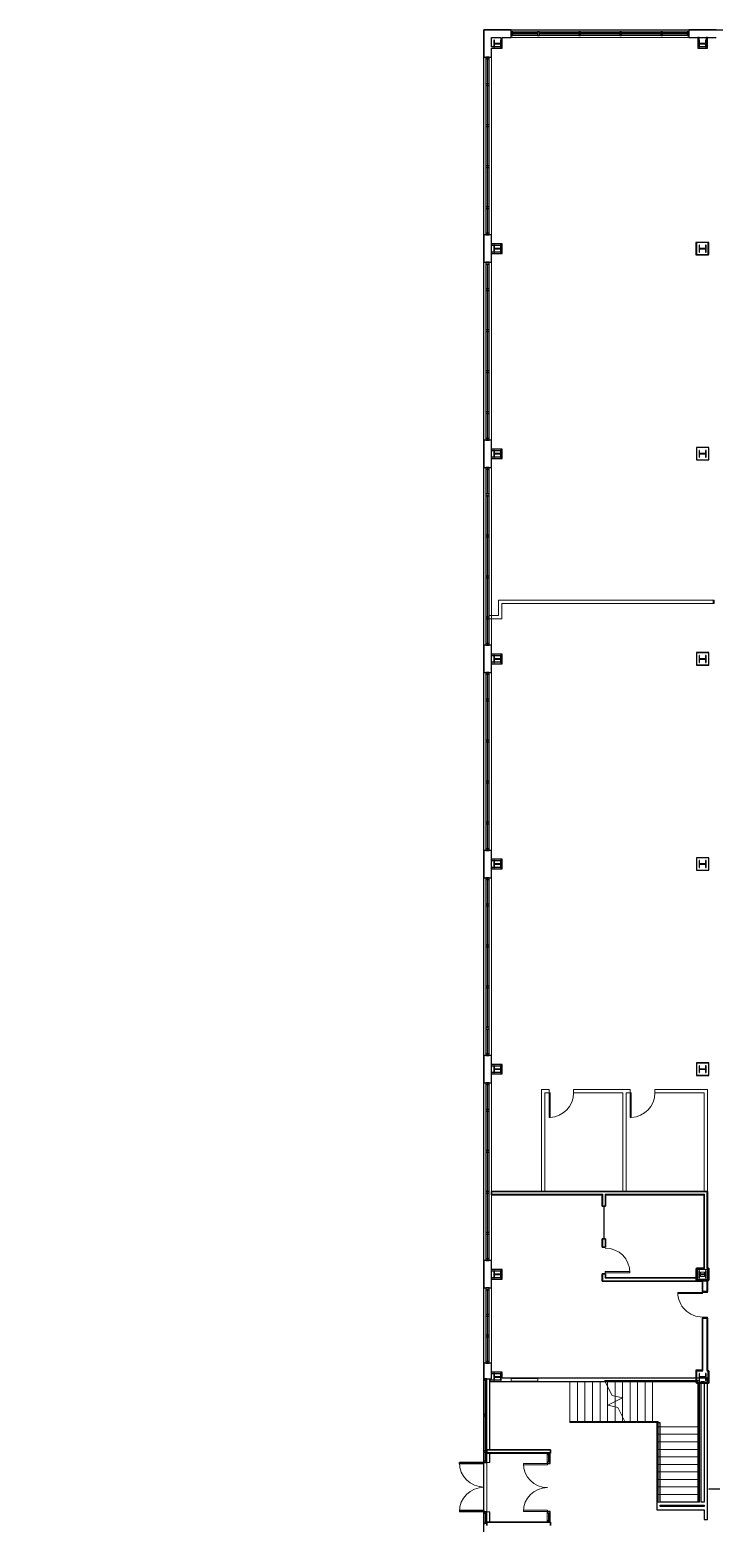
# Model space of a CAD drawing. Header units: millimetres. Extents: x -15988 to 119026, y 0 to 105082.
# Drawn here: x 55424 to 80847, y 49610 to 105082 of the extents above; entities that cross this region are included whole.
import ezdxf

# ---------------------------------------------------------------- set-up
doc = ezdxf.new("R2010")
doc.units = ezdxf.units.MM
doc.header["$LTSCALE"] = 25
doc.header["$MEASUREMENT"] = 0
doc.layers.add('PLANON_CONSTRUCTION', color=8, linetype='CONTINUOUS', lineweight=18)
doc.layers.add('PLANON_FLOOR_POLYLINE', color=5, linetype='CONTINUOUS')

msp = doc.modelspace()

# ---------------------------------------------------------------- hatches: boundary and pattern name
at = {"layer": 'PLANON_CONSTRUCTION', "lineweight": 5}
msp.add_hatch(color=256, dxfattribs=at).paths.add_polyline_path([(80189, 81485), (80646, 81485), (80646, 81491), (80189, 81491)], flags=0)

# ---------------------------------------------------------------- linework, layer by layer
at = {"layer": 'PLANON_CONSTRUCTION', "lineweight": 25}
for p, q in [((72572, 105082), (72290, 105082)), ((72290, 105082), (72290, 104574)), ((72798, 105082), (72572, 105082)), ((73306, 105082), (72798, 105082)), ((73306, 104799), (73306, 105082)), ((73369, 105004), (73306, 105004)), ((73306, 105004), (73306, 104877)), ((73306, 104877), (73369, 104877)), ((73369, 104877), (73369, 105004)), ((74290, 104953), (73369, 104953)), ((73369, 104953), (73369, 104928)), ((73369, 104928), (74290, 104928)), ((74290, 104928), (74290, 104953)), ((75814, 104953), (74353, 104953)), ((74353, 104953), (74353, 104928)), ((74353, 104928), (75814, 104928)), ((75814, 104928), (75814, 104953)), ((77338, 104953), (75877, 104953)), ((75877, 104953), (75877, 104928)), ((75877, 104928), (77338, 104928)), ((77338, 104928), (77338, 104953)), ((78862, 104953), (77401, 104953)), ((77401, 104953), (77401, 104928)), ((77401, 104928), (78862, 104928)), ((78862, 104928), (78862, 104953)), ((79846, 104953), (78925, 104953)), ((78925, 104953), (78925, 104928)), ((78925, 104928), (79846, 104928)), ((79846, 104928), (79846, 104953)), ((80418, 105082), (79910, 105082)), ((79910, 105082), (79910, 104799)), ((80926, 105082), (80418, 105082)), ((72290, 104574), (72290, 104066)), ((72572, 104574), (72572, 104799)), ((72572, 104799), (72798, 104799)), ((72572, 104447), (72572, 104574)), ((72666, 104447), (72572, 104447)), ((72572, 104066), (72572, 104396)), ((72572, 104396), (72975, 104396)), ((72665, 104702), (72665, 104445)), ((72685, 104702), (72665, 104702)), ((72665, 104445), (72685, 104445)), ((72685, 104580), (72685, 104702)), ((72910, 104580), (72685, 104580)), ((72685, 104445), (72685, 104568)), ((72685, 104568), (72910, 104568)), ((72910, 104447), (72685, 104447)), ((72798, 104799), (72924, 104799)), ((72930, 104702), (72910, 104702)), ((72910, 104702), (72910, 104580)), ((72910, 104568), (72910, 104445)), ((72910, 104445), (72930, 104445)), ((72924, 104799), (72924, 104702)), ((72930, 104445), (72930, 104702)), ((72975, 104799), (73306, 104799)), ((72975, 104447), (72975, 104799)), ((72975, 104396), (72975, 104447)), ((79910, 104799), (80418, 104799)), ((80291, 104799), (80240, 104799)), ((80240, 104799), (80240, 104447)), ((80240, 104447), (80240, 104396)), ((80240, 104396), (80595, 104396)), ((80285, 104702), (80285, 104445)), ((80305, 104702), (80285, 104702)), ((80285, 104445), (80305, 104445)), ((80291, 104702), (80291, 104799)), ((80305, 104580), (80305, 104702)), ((80530, 104580), (80305, 104580)), ((80305, 104445), (80305, 104568)), ((80305, 104568), (80530, 104568)), ((80530, 104447), (80305, 104447)), ((80418, 104799), (80926, 104799)), ((80550, 104702), (80530, 104702)), ((80530, 104702), (80530, 104580)), ((80530, 104568), (80530, 104445)), ((80530, 104445), (80550, 104445)), ((80595, 104799), (80545, 104799)), ((80545, 104799), (80545, 104702)), ((80550, 104445), (80550, 104702)), ((80595, 104447), (80595, 104799)), ((80595, 104396), (80595, 104447)), ((72290, 104066), (72572, 104066)), ((72367, 104066), (72367, 104002)), ((72494, 104066), (72367, 104066)), ((72367, 104002), (72494, 104002)), ((72418, 104002), (72418, 103081)), ((72444, 104002), (72418, 104002)), ((72444, 103081), (72444, 104002)), ((72494, 104002), (72494, 104066)), ((72418, 103081), (72444, 103081)), ((72418, 103018), (72418, 101557)), ((72444, 103018), (72418, 103018)), ((72444, 101557), (72444, 103018)), ((72418, 101557), (72444, 101557)), ((72418, 101494), (72418, 100033)), ((72444, 101494), (72418, 101494)), ((72444, 100033), (72444, 101494)), ((72418, 100033), (72444, 100033)), ((72418, 99970), (72418, 98509)), ((72444, 99970), (72418, 99970)), ((72444, 98509), (72444, 99970)), ((72418, 98509), (72444, 98509)), ((72418, 98446), (72418, 97525)), ((72444, 98446), (72418, 98446)), ((72444, 97525), (72444, 98446)), ((72290, 97462), (72290, 96954)), ((72572, 97462), (72290, 97462)), ((72418, 97525), (72444, 97525)), ((72572, 96954), (72572, 97462)), ((72924, 97131), (72572, 97131)), ((72572, 97131), (72572, 97081)), ((72572, 97081), (72666, 97081)), ((72665, 97082), (72665, 96825)), ((72685, 97082), (72665, 97082)), ((72685, 96960), (72685, 97082)), ((72685, 97081), (72910, 97081)), ((72930, 97082), (72910, 97082)), ((72910, 97082), (72910, 96960)), ((72975, 97131), (72924, 97131)), ((72930, 96825), (72930, 97082)), ((72975, 96827), (72975, 97131)), ((80628, 97179), (80171, 97179)), ((80171, 97179), (80171, 96722)), ((80646, 97188), (80189, 97188)), ((80189, 97188), (80189, 96731)), ((80285, 97082), (80285, 96825)), ((80305, 97082), (80285, 97082)), ((80305, 96960), (80305, 97082)), ((80550, 97082), (80530, 97082)), ((80530, 97082), (80530, 96960)), ((80550, 96825), (80550, 97082)), ((80628, 96722), (80628, 97179)), ((80646, 96731), (80646, 97188)), ((72290, 96954), (72290, 96446)), ((72572, 96446), (72572, 96954)), ((72666, 96827), (72572, 96827)), ((72572, 96827), (72572, 96776)), ((72572, 96776), (72975, 96776)), ((72665, 96825), (72685, 96825)), ((72910, 96960), (72685, 96960)), ((72685, 96825), (72685, 96948)), ((72685, 96948), (72910, 96948)), ((72910, 96827), (72685, 96827)), ((72910, 96948), (72910, 96825)), ((72910, 96825), (72930, 96825)), ((72975, 96776), (72975, 96827)), ((80171, 96722), (80628, 96722)), ((80189, 96731), (80646, 96731)), ((80285, 96825), (80305, 96825)), ((80530, 96960), (80305, 96960)), ((80305, 96825), (80305, 96948)), ((80305, 96948), (80530, 96948)), ((80530, 96948), (80530, 96825)), ((80530, 96825), (80550, 96825)), ((72290, 96446), (72572, 96446)), ((72367, 96446), (72367, 96382)), ((72494, 96446), (72367, 96446)), ((72367, 96382), (72494, 96382)), ((72418, 96382), (72418, 95461)), ((72444, 96382), (72418, 96382)), ((72444, 95461), (72444, 96382)), ((72494, 96382), (72494, 96446)), ((72418, 95461), (72444, 95461)), ((72418, 95398), (72418, 93937)), ((72444, 95398), (72418, 95398)), ((72444, 93937), (72444, 95398)), ((72418, 93937), (72444, 93937)), ((72418, 93874), (72418, 92413)), ((72444, 93874), (72418, 93874)), ((72444, 92413), (72444, 93874)), ((72418, 92413), (72444, 92413)), ((72418, 92350), (72418, 90889)), ((72444, 92350), (72418, 92350)), ((72444, 90889), (72444, 92350)), ((72418, 90889), (72444, 90889)), ((72418, 90826), (72418, 89905)), ((72444, 90826), (72418, 90826)), ((72444, 89905), (72444, 90826)), ((72418, 89905), (72444, 89905)), ((72290, 89842), (72290, 89334)), ((72572, 89842), (72290, 89842)), ((72290, 89334), (72290, 88826)), ((72572, 89334), (72572, 89842)), ((72924, 89511), (72572, 89511)), ((72572, 89511), (72572, 89461)), ((72572, 89461), (72666, 89461)), ((72572, 88826), (72572, 89334)), ((72665, 89462), (72665, 89205)), ((72685, 89462), (72665, 89462)), ((72685, 89340), (72685, 89462)), ((72685, 89461), (72910, 89461)), ((72910, 89340), (72685, 89340)), ((72685, 89205), (72685, 89328)), ((72685, 89328), (72910, 89328)), ((72930, 89462), (72910, 89462)), ((72910, 89462), (72910, 89340)), ((72910, 89328), (72910, 89205)), ((72975, 89511), (72924, 89511)), ((72930, 89205), (72930, 89462)), ((72975, 89207), (72975, 89511)), ((80646, 89562), (80189, 89562)), ((80189, 89562), (80189, 89105)), ((80285, 89462), (80285, 89205)), ((80305, 89462), (80285, 89462)), ((80305, 89340), (80305, 89462)), ((80530, 89340), (80305, 89340)), ((80305, 89205), (80305, 89328)), ((80305, 89328), (80530, 89328)), ((80550, 89462), (80530, 89462)), ((80530, 89462), (80530, 89340)), ((80530, 89328), (80530, 89205)), ((80550, 89205), (80550, 89462)), ((80646, 89105), (80646, 89562)), ((72290, 88826), (72572, 88826)), ((72367, 88826), (72367, 88762)), ((72494, 88826), (72367, 88826)), ((72367, 88762), (72494, 88762)), ((72418, 88762), (72418, 87841)), ((72444, 88762), (72418, 88762)), ((72444, 87841), (72444, 88762)), ((72494, 88762), (72494, 88826)), ((72666, 89207), (72572, 89207)), ((72572, 89207), (72572, 89156)), ((72572, 89156), (72975, 89156)), ((72665, 89205), (72685, 89205)), ((72910, 89207), (72685, 89207)), ((72910, 89205), (72930, 89205)), ((72975, 89156), (72975, 89207)), ((80189, 89105), (80646, 89105)), ((80285, 89205), (80305, 89205)), ((80530, 89205), (80550, 89205)), ((72418, 87841), (72444, 87841)), ((72418, 87778), (72418, 86317)), ((72444, 87778), (72418, 87778)), ((72444, 86317), (72444, 87778)), ((72418, 86317), (72444, 86317)), ((72418, 86254), (72418, 84793)), ((72444, 86254), (72418, 86254)), ((72444, 84793), (72444, 86254)), ((72418, 84793), (72444, 84793)), ((72418, 84730), (72418, 83269)), ((72444, 84730), (72418, 84730)), ((72444, 83269), (72444, 84730)), ((72418, 83269), (72444, 83269)), ((72418, 83206), (72418, 82285)), ((72444, 83206), (72418, 83206)), ((72444, 82285), (72444, 83206)), ((72290, 82222), (72290, 81714)), ((72572, 82222), (72290, 82222)), ((72418, 82285), (72444, 82285)), ((72572, 81714), (72572, 82222)), ((72290, 81714), (72290, 81206)), ((72924, 81891), (72572, 81891)), ((72572, 81891), (72572, 81841)), ((72572, 81841), (72666, 81841)), ((72572, 81206), (72572, 81714)), ((72666, 81587), (72572, 81587)), ((72572, 81587), (72572, 81536)), ((72665, 81842), (72665, 81585)), ((72685, 81842), (72665, 81842)), ((72665, 81585), (72685, 81585)), ((72685, 81720), (72685, 81842)), ((72685, 81841), (72910, 81841)), ((72910, 81720), (72685, 81720)), ((72685, 81585), (72685, 81708)), ((72685, 81708), (72910, 81708)), ((72910, 81587), (72685, 81587)), ((72930, 81842), (72910, 81842)), ((72910, 81842), (72910, 81720)), ((72910, 81708), (72910, 81585)), ((72910, 81585), (72930, 81585)), ((72975, 81891), (72924, 81891)), ((72930, 81585), (72930, 81842)), ((72975, 81587), (72975, 81891)), ((72975, 81536), (72975, 81587)), ((80646, 81948), (80189, 81948)), ((80189, 81948), (80189, 81491)), ((80646, 81942), (80189, 81942)), ((80189, 81942), (80189, 81485)), ((80285, 81842), (80285, 81585)), ((80305, 81842), (80285, 81842)), ((80285, 81585), (80305, 81585)), ((80305, 81720), (80305, 81842)), ((80530, 81720), (80305, 81720)), ((80305, 81585), (80305, 81708)), ((80305, 81708), (80530, 81708)), ((80550, 81842), (80530, 81842)), ((80530, 81842), (80530, 81720)), ((80530, 81708), (80530, 81585)), ((80530, 81585), (80550, 81585)), ((80550, 81585), (80550, 81842)), ((80646, 81491), (80646, 81948)), ((80646, 81485), (80646, 81942)), ((72290, 81206), (72572, 81206)), ((72367, 81206), (72367, 81142)), ((72494, 81206), (72367, 81206)), ((72367, 81142), (72494, 81142)), ((72418, 81142), (72418, 80221)), ((72444, 81142), (72418, 81142)), ((72444, 80221), (72444, 81142)), ((72494, 81142), (72494, 81206)), ((72572, 81536), (72975, 81536)), ((80189, 81491), (80646, 81491)), ((80189, 81485), (80646, 81485)), ((72418, 80221), (72444, 80221)), ((72418, 80158), (72418, 78697)), ((72444, 80158), (72418, 80158)), ((72444, 78697), (72444, 80158)), ((72418, 78697), (72444, 78697)), ((72418, 78634), (72418, 77173)), ((72444, 78634), (72418, 78634)), ((72444, 77173), (72444, 78634)), ((72418, 77173), (72444, 77173)), ((72418, 77110), (72418, 75649)), ((72444, 77110), (72418, 77110)), ((72444, 75649), (72444, 77110)), ((72418, 75649), (72444, 75649)), ((72418, 75586), (72418, 74665)), ((72444, 75586), (72418, 75586)), ((72444, 74665), (72444, 75586)), ((72290, 74602), (72290, 74094)), ((72572, 74602), (72290, 74602)), ((72418, 74665), (72444, 74665)), ((72572, 74094), (72572, 74602)), ((72290, 74094), (72290, 73586)), ((72924, 74271), (72572, 74271)), ((72572, 74271), (72572, 74221)), ((72572, 74221), (72666, 74221)), ((72572, 73586), (72572, 74094)), ((72666, 73967), (72572, 73967)), ((72572, 73967), (72572, 73916)), ((72572, 73916), (72975, 73916)), ((72665, 74222), (72665, 73965)), ((72685, 74222), (72665, 74222)), ((72665, 73965), (72685, 73965)), ((72685, 74100), (72685, 74222)), ((72685, 74221), (72910, 74221)), ((72910, 74100), (72685, 74100)), ((72685, 73965), (72685, 74088)), ((72685, 74088), (72910, 74088)), ((72910, 73967), (72685, 73967)), ((72930, 74222), (72910, 74222)), ((72910, 74222), (72910, 74100)), ((72910, 74088), (72910, 73965)), ((72910, 73965), (72930, 73965)), ((72975, 74271), (72924, 74271)), ((72930, 73965), (72930, 74222)), ((72975, 73967), (72975, 74271)), ((72975, 73916), (72975, 73967)), ((80646, 74328), (80189, 74328)), ((80189, 74328), (80189, 73871)), ((80646, 74322), (80189, 74322)), ((80189, 74322), (80189, 73865)), ((80189, 73871), (80646, 73871)), ((80189, 73865), (80646, 73865)), ((80285, 74222), (80285, 73965)), ((80305, 74222), (80285, 74222)), ((80285, 73965), (80305, 73965)), ((80305, 74100), (80305, 74222)), ((80530, 74100), (80305, 74100)), ((80305, 73965), (80305, 74088)), ((80305, 74088), (80530, 74088)), ((80550, 74222), (80530, 74222)), ((80530, 74222), (80530, 74100)), ((80530, 74088), (80530, 73965)), ((80530, 73965), (80550, 73965)), ((80550, 73965), (80550, 74222)), ((80646, 73871), (80646, 74328)), ((80646, 73865), (80646, 74322)), ((72290, 73586), (72572, 73586)), ((72367, 73586), (72367, 73522)), ((72494, 73586), (72367, 73586)), ((72367, 73522), (72494, 73522)), ((72418, 73522), (72418, 72601)), ((72444, 73522), (72418, 73522)), ((72444, 72601), (72444, 73522)), ((72494, 73522), (72494, 73586)), ((72418, 72601), (72444, 72601)), ((72418, 72538), (72418, 71077)), ((72444, 72538), (72418, 72538)), ((72444, 71077), (72444, 72538)), ((72418, 71077), (72444, 71077)), ((72418, 71014), (72418, 69553)), ((72444, 71014), (72418, 71014)), ((72444, 69553), (72444, 71014)), ((72418, 69553), (72444, 69553)), ((72418, 69490), (72418, 68029)), ((72444, 69490), (72418, 69490)), ((72444, 68029), (72444, 69490)), ((72418, 68029), (72444, 68029)), ((72418, 67966), (72418, 67045)), ((72444, 67966), (72418, 67966)), ((72444, 67045), (72444, 67966)), ((72290, 66982), (72290, 66474)), ((72572, 66982), (72290, 66982)), ((72418, 67045), (72444, 67045)), ((72572, 66474), (72572, 66982)), ((72924, 66651), (72572, 66651)), ((72572, 66651), (72572, 66601)), ((72572, 66601), (72666, 66601)), ((72665, 66602), (72665, 66345)), ((72685, 66602), (72665, 66602)), ((72685, 66480), (72685, 66602)), ((72685, 66601), (72910, 66601)), ((72930, 66602), (72910, 66602)), ((72910, 66602), (72910, 66480)), ((72975, 66651), (72924, 66651)), ((72930, 66345), (72930, 66602)), ((72975, 66347), (72975, 66651)), ((80646, 66708), (80189, 66708)), ((80189, 66708), (80189, 66251)), ((80646, 66702), (80189, 66702)), ((80189, 66702), (80189, 66245)), ((80285, 66602), (80285, 66345)), ((80305, 66602), (80285, 66602)), ((80305, 66480), (80305, 66602)), ((80550, 66602), (80530, 66602)), ((80530, 66602), (80530, 66480)), ((80550, 66345), (80550, 66602)), ((80646, 66251), (80646, 66708)), ((80646, 66245), (80646, 66702)), ((72290, 66474), (72290, 65966)), ((72572, 65966), (72572, 66474)), ((72666, 66347), (72572, 66347)), ((72572, 66347), (72572, 66296)), ((72572, 66296), (72975, 66296)), ((72665, 66345), (72685, 66345)), ((72910, 66480), (72685, 66480)), ((72685, 66345), (72685, 66468)), ((72685, 66468), (72910, 66468)), ((72910, 66347), (72685, 66347)), ((72910, 66468), (72910, 66345)), ((72910, 66345), (72930, 66345)), ((72975, 66296), (72975, 66347)), ((80189, 66251), (80646, 66251)), ((80189, 66245), (80646, 66245)), ((80285, 66345), (80305, 66345)), ((80530, 66480), (80305, 66480)), ((80305, 66345), (80305, 66468)), ((80305, 66468), (80530, 66468)), ((80530, 66468), (80530, 66345)), ((80530, 66345), (80550, 66345)), ((72290, 65966), (72572, 65966)), ((72367, 65966), (72367, 65902)), ((72494, 65966), (72367, 65966)), ((72367, 65902), (72494, 65902)), ((72418, 65902), (72418, 64981)), ((72444, 65902), (72418, 65902)), ((72444, 64981), (72444, 65902)), ((72494, 65902), (72494, 65966)), ((72418, 64981), (72444, 64981)), ((72418, 64918), (72418, 63457)), ((72444, 64918), (72418, 64918)), ((72444, 63457), (72444, 64918)), ((72418, 63457), (72444, 63457)), ((72418, 63394), (72418, 61933)), ((72444, 63394), (72418, 63394)), ((72444, 61933), (72444, 63394)), ((72418, 61933), (72444, 61933)), ((72418, 61870), (72418, 60409)), ((72444, 61870), (72418, 61870)), ((72444, 60409), (72444, 61870)), ((72418, 60409), (72444, 60409)), ((72418, 60346), (72418, 59425)), ((72444, 60346), (72418, 60346)), ((72444, 59425), (72444, 60346)), ((72290, 59362), (72290, 58854)), ((72572, 59362), (72290, 59362)), ((72418, 59425), (72444, 59425)), ((72572, 58854), (72572, 59362)), ((72290, 58854), (72290, 58346)), ((72924, 59031), (72572, 59031)), ((72572, 59031), (72572, 58981)), ((72572, 58981), (72666, 58981)), ((72572, 58346), (72572, 58854)), ((72665, 58982), (72665, 58725)), ((72685, 58982), (72665, 58982)), ((72685, 58860), (72685, 58982)), ((72685, 58981), (72910, 58981)), ((72910, 58860), (72685, 58860)), ((72685, 58725), (72685, 58848)), ((72685, 58848), (72910, 58848)), ((72930, 58982), (72910, 58982)), ((72910, 58982), (72910, 58860)), ((72910, 58848), (72910, 58725)), ((72975, 59031), (72924, 59031)), ((72930, 58725), (72930, 58982)), ((72975, 58727), (72975, 59031)), ((80472, 59054), (80171, 59054)), ((80171, 59054), (80171, 58720)), ((80285, 58982), (80285, 58725)), ((80305, 58982), (80285, 58982)), ((80305, 58860), (80305, 58982)), ((80530, 58860), (80305, 58860)), ((80305, 58725), (80305, 58848)), ((80305, 58848), (80530, 58848)), ((80550, 58982), (80530, 58982)), ((80530, 58982), (80530, 58860)), ((80530, 58848), (80530, 58725)), ((80550, 58725), (80550, 58982)), ((80628, 59054), (80595, 59054)), ((80628, 58597), (80628, 59054)), ((72290, 58346), (72572, 58346)), ((72367, 58346), (72367, 58282)), ((72494, 58346), (72367, 58346)), ((72367, 58282), (72494, 58282)), ((72418, 58282), (72418, 57361)), ((72444, 58282), (72418, 58282)), ((72444, 57361), (72444, 58282)), ((72494, 58282), (72494, 58346)), ((72666, 58727), (72572, 58727)), ((72572, 58727), (72572, 58676)), ((72572, 58676), (72975, 58676)), ((72665, 58725), (72685, 58725)), ((72910, 58727), (72685, 58727)), ((72910, 58725), (72930, 58725)), ((72975, 58676), (72975, 58727)), ((80171, 58597), (80411, 58597)), ((80285, 58725), (80305, 58725)), ((80530, 58725), (80550, 58725)), ((80595, 58597), (80628, 58597)), ((72418, 57361), (72444, 57361)), ((72418, 57298), (72418, 56599)), ((72444, 57298), (72418, 57298)), ((72444, 56599), (72444, 57298)), ((72418, 56599), (72444, 56599)), ((72418, 56536), (72418, 55615)), ((72444, 56536), (72418, 56536)), ((72444, 55615), (72444, 56536)), ((72572, 55552), (72290, 55552)), ((72290, 55552), (72290, 54967)), ((72418, 55615), (72444, 55615)), ((72572, 54967), (72572, 55552)), ((72290, 54967), (72572, 54967)), ((72359, 54917), (72334, 54917)), ((72334, 54917), (72334, 53647)), ((72359, 53647), (72359, 54917)), ((72666, 54917), (72512, 54917)), ((72512, 54917), (72512, 54866)), ((72924, 55221), (72572, 55221)), ((72572, 55221), (72572, 55171)), ((72572, 55171), (72666, 55171)), ((72665, 55172), (72665, 54915)), ((72685, 55172), (72665, 55172)), ((72685, 55050), (72685, 55172)), ((72685, 55171), (72910, 55171)), ((72910, 55050), (72685, 55050)), ((72685, 54915), (72685, 55038)), ((72685, 55038), (72910, 55038)), ((72910, 54917), (72685, 54917)), ((72930, 55172), (72910, 55172)), ((72910, 55172), (72910, 55050)), ((72910, 55038), (72910, 54915)), ((72975, 55221), (72924, 55221)), ((72930, 54915), (72930, 55172)), ((72975, 54990), (72975, 55221)), ((73307, 54990), (72975, 54990)), ((75225, 54990), (74298, 54990)), ((80285, 54990), (75225, 54990)), ((80411, 55295), (80171, 55295)), ((80171, 55295), (80171, 54837)), ((80285, 55172), (80285, 54915)), ((80305, 55172), (80285, 55172)), ((80305, 55050), (80305, 55172)), ((80530, 55050), (80305, 55050)), ((80305, 54915), (80305, 55038)), ((80305, 55038), (80530, 55038)), ((80472, 54990), (80305, 54990)), ((80530, 54990), (80472, 54990)), ((80550, 55172), (80530, 55172)), ((80530, 55172), (80530, 55050)), ((80530, 55038), (80530, 54915)), ((80550, 54915), (80550, 55172)), ((80595, 54990), (80550, 54990)), ((80628, 55295), (80595, 55295)), ((80595, 49745), (80595, 54990)), ((80628, 54837), (80628, 55295)), ((72512, 54866), (72975, 54866)), ((72665, 54915), (72685, 54915)), ((72910, 54915), (72930, 54915)), ((72975, 54866), (73307, 54866)), ((74298, 54866), (75225, 54866)), ((75225, 54866), (80240, 54866)), ((80171, 54837), (80628, 54837)), ((80240, 54866), (80240, 50395)), ((80285, 54915), (80305, 54915)), ((80364, 54866), (80472, 54866)), ((80364, 50395), (80364, 54866)), ((80472, 54866), (80472, 50395)), ((80530, 54915), (80550, 54915)), ((72334, 53647), (72359, 53647)), ((72359, 53596), (72334, 53596)), ((72334, 53596), (72334, 52302)), ((72359, 52302), (72359, 53596)), ((78840, 53337), (78716, 53337)), ((78716, 53337), (78716, 50224)), ((78840, 50395), (78840, 53337)), ((72334, 52302), (72359, 52302)), ((72359, 52251), (72334, 52251)), ((72334, 52251), (72334, 51912)), ((72359, 51912), (72359, 52251)), ((74644, 52214), (74644, 52163)), ((74758, 52214), (74644, 52214)), ((74644, 52163), (74758, 52163)), ((74758, 52163), (74758, 52214)), ((71382, 51816), (71382, 51861)), ((72296, 51861), (71382, 51861)), ((72296, 51816), (71382, 51816)), ((72296, 51816), (72296, 51861)), ((72334, 51912), (72359, 51912)), ((71382, 50077), (71382, 50032)), ((72296, 50077), (71382, 50077)), ((72296, 50032), (71382, 50032)), ((72296, 50077), (72296, 50032)), ((72359, 49981), (72334, 49981)), ((72334, 49981), (72334, 49610)), ((72359, 49610), (72359, 49981)), ((78716, 50224), (78716, 50100)), ((78716, 50100), (80472, 50100)), ((80240, 50395), (78840, 50395)), ((78840, 50272), (80472, 50272)), ((78840, 50224), (78840, 50272)), ((80472, 50224), (78840, 50224)), ((80472, 50395), (80364, 50395)), ((80472, 50272), (80472, 50224)), ((80472, 50100), (80472, 49745)), ((72334, 49610), (72359, 49610)), ((80472, 49745), (80595, 49745))]:
    msp.add_line(p, q, dxfattribs=at)
at = {"layer": 'PLANON_CONSTRUCTION'}
for p, q in [((73306, 105082), (79910, 105082)), ((74290, 105004), (73369, 105004)), ((74290, 104877), (73369, 104877)), ((75814, 105004), (74353, 105004)), ((75814, 104877), (74353, 104877)), ((77338, 105004), (75877, 105004)), ((77338, 104877), (75877, 104877)), ((78862, 105004), (77401, 105004)), ((78862, 104877), (77401, 104877)), ((79846, 105004), (78925, 105004)), ((79846, 104877), (78925, 104877)), ((79910, 104799), (73306, 104799)), ((72290, 97462), (72290, 104066)), ((72367, 103081), (72367, 104002)), ((72494, 103081), (72494, 104002)), ((72572, 104066), (72572, 97462)), ((72367, 101557), (72367, 103018)), ((72494, 101557), (72494, 103018)), ((72367, 100033), (72367, 101494)), ((72494, 100033), (72494, 101494)), ((72367, 98509), (72367, 99970)), ((72494, 98509), (72494, 99970)), ((72367, 97525), (72367, 98446)), ((72494, 97525), (72494, 98446)), ((72290, 89842), (72290, 96446)), ((72367, 95461), (72367, 96382)), ((72494, 95461), (72494, 96382)), ((72572, 96446), (72572, 89842)), ((72367, 93937), (72367, 95398)), ((72494, 93937), (72494, 95398)), ((72367, 92413), (72367, 93874)), ((72494, 92413), (72494, 93874)), ((72367, 90889), (72367, 92350)), ((72494, 90889), (72494, 92350)), ((72367, 89905), (72367, 90826)), ((72494, 89905), (72494, 90826)), ((72290, 82222), (72290, 88826)), ((72367, 87841), (72367, 88762)), ((72494, 87841), (72494, 88762)), ((72572, 88826), (72572, 82222)), ((72367, 86317), (72367, 87778)), ((72494, 86317), (72494, 87778)), ((72367, 84793), (72367, 86254)), ((72494, 84793), (72494, 86254)), ((72367, 83269), (72367, 84730)), ((72494, 83269), (72494, 84730)), ((72833, 83898), (72833, 83330)), ((72833, 83898), (80809, 83898)), ((72956, 83775), (72956, 83206)), ((72956, 83775), (80809, 83775)), ((80809, 83775), (80809, 83898)), ((72507, 83330), (72833, 83330)), ((72367, 82285), (72367, 83206)), ((72494, 82285), (72494, 83206)), ((72507, 83206), (72956, 83206)), ((72290, 74602), (72290, 81206)), ((72367, 80221), (72367, 81142)), ((72494, 80221), (72494, 81142)), ((72572, 81206), (72572, 74602)), ((72367, 78697), (72367, 80158)), ((72494, 78697), (72494, 80158)), ((72367, 77173), (72367, 78634)), ((72494, 77173), (72494, 78634)), ((72367, 75649), (72367, 77110)), ((72494, 75649), (72494, 77110)), ((72367, 74665), (72367, 75586)), ((72494, 74665), (72494, 75586)), ((72290, 66982), (72290, 73586)), ((72367, 72601), (72367, 73522)), ((72494, 72601), (72494, 73522)), ((72572, 73586), (72572, 66982)), ((72367, 71077), (72367, 72538)), ((72494, 71077), (72494, 72538)), ((72367, 69553), (72367, 71014)), ((72494, 69553), (72494, 71014)), ((72367, 68029), (72367, 69490)), ((72494, 68029), (72494, 69490)), ((72367, 67045), (72367, 67966)), ((72494, 67045), (72494, 67966)), ((72290, 59362), (72290, 65966)), ((72367, 64981), (72367, 65902)), ((72494, 64981), (72494, 65902)), ((72572, 65966), (72572, 61933)), ((74712, 64676), (74712, 65591)), ((74712, 65591), (74750, 65591)), ((74750, 64676), (74750, 65591)), ((77732, 64676), (77732, 65591)), ((77732, 65591), (77770, 65591)), ((77770, 64676), (77770, 65591)), ((72367, 63457), (72367, 64918)), ((72494, 63457), (72494, 64918)), ((74712, 64676), (74750, 64676)), ((77732, 64676), (77770, 64676)), ((72367, 61933), (72367, 63394)), ((72494, 61933), (72494, 63394)), ((72367, 60409), (72367, 61870)), ((72494, 60409), (72494, 61870)), ((80580, 61917), (72572, 61917)), ((76706, 61825), (72572, 61825)), ((72572, 61809), (72572, 59362)), ((76706, 61825), (76706, 61390)), ((80487, 61825), (76798, 61825)), ((76798, 61825), (76798, 61390)), ((80487, 59072), (80487, 61825)), ((80580, 59072), (80580, 61917)), ((76758, 61390), (76746, 61390)), ((76746, 61390), (76746, 60171)), ((76758, 60171), (76758, 61390)), ((72367, 59425), (72367, 60346)), ((72494, 59425), (72494, 60346)), ((76706, 60171), (76706, 59866)), ((76746, 60171), (76758, 60171)), ((76798, 60171), (76798, 59866)), ((76706, 58876), (76706, 58612)), ((76798, 58876), (76798, 58705)), ((76803, 58958), (76803, 58914)), ((76803, 58958), (77717, 58958)), ((76803, 58914), (77717, 58914)), ((77717, 58958), (77717, 58914)), ((80205, 59072), (80205, 58647)), ((80472, 59072), (80205, 59072)), ((80595, 59031), (80240, 59031)), ((80240, 59031), (80240, 58676)), ((80240, 59031), (80595, 59031)), ((80240, 58930), (80240, 59031)), ((80240, 58777), (80240, 58930)), ((80341, 58930), (80494, 58930)), ((80341, 58860), (80341, 58930)), ((80341, 58777), (80341, 58848)), ((80487, 59072), (80472, 59072)), ((80494, 58930), (80494, 58860)), ((80494, 58848), (80494, 58777)), ((80595, 59072), (80580, 59072)), ((80630, 59072), (80595, 59072)), ((80595, 58676), (80595, 59031)), ((80595, 59031), (80595, 58930)), ((80595, 58930), (80595, 58676)), ((80630, 58647), (80630, 59072)), ((72290, 55552), (72290, 58346)), ((72367, 57361), (72367, 58282)), ((72494, 57361), (72494, 58282)), ((72572, 58346), (72572, 55552)), ((76706, 58612), (80171, 58612)), ((76798, 58705), (80171, 58705)), ((80171, 58597), (80171, 58720)), ((80205, 58647), (80630, 58647)), ((80240, 58676), (80240, 58777)), ((80240, 58676), (80595, 58676)), ((80494, 58676), (80240, 58676)), ((80494, 58777), (80341, 58777)), ((80595, 58597), (80411, 58597)), ((80427, 58219), (80427, 58597)), ((80595, 58676), (80494, 58676)), ((80580, 58219), (80580, 58597)), ((79497, 58180), (79497, 58136)), ((80411, 58180), (79497, 58180)), ((79497, 58136), (80411, 58136)), ((80595, 58219), (80411, 58219)), ((80411, 58219), (80411, 58180)), ((80411, 58136), (80411, 58180)), ((80411, 58180), (80595, 58180)), ((80595, 58180), (80595, 58219)), ((72367, 56599), (72367, 57298)), ((72494, 56599), (72494, 57298)), ((80595, 57266), (80411, 57266)), ((80411, 57266), (80411, 57228)), ((80411, 57228), (80595, 57228)), ((80427, 55279), (80427, 57228)), ((80580, 55279), (80580, 57228)), ((80595, 57228), (80595, 57266)), ((72367, 55615), (72367, 56536)), ((72494, 55615), (72494, 56536)), ((72290, 53647), (72290, 54917)), ((72404, 54917), (72404, 53647)), ((72496, 54967), (72496, 52338)), ((72512, 54967), (72512, 54917)), ((73307, 54866), (73307, 54990)), ((73307, 54990), (73307, 54866)), ((74298, 54990), (74298, 54866)), ((74298, 54866), (74298, 54990)), ((80186, 55279), (80186, 54853)), ((80411, 55279), (80186, 55279)), ((80205, 55256), (80205, 54831)), ((80411, 55256), (80205, 55256)), ((80427, 55279), (80411, 55279)), ((80427, 55256), (80411, 55256)), ((80595, 55279), (80580, 55279)), ((80595, 55256), (80580, 55256)), ((80612, 55279), (80595, 55279)), ((80630, 55256), (80595, 55256)), ((80612, 54853), (80612, 55279)), ((80630, 54831), (80630, 55256)), ((72512, 54866), (72512, 52338)), ((75490, 54865), (76804, 54865)), ((75490, 53392), (75490, 54865)), ((75769, 53392), (75769, 54865)), ((76049, 53392), (76049, 54865)), ((76328, 53392), (76328, 54865)), ((76608, 53392), (76608, 54865)), ((76785, 54903), (76804, 54865)), ((76785, 54903), (78563, 54903)), ((76804, 54865), (77059, 54347)), ((76804, 54865), (78563, 54865)), ((76804, 54865), (78563, 54865)), ((76887, 54696), (76887, 54865)), ((76887, 53392), (76887, 54696)), ((77166, 54323), (77166, 54865)), ((77446, 53560), (77446, 54865)), ((77725, 53392), (77725, 54865)), ((78005, 53392), (78005, 54865)), ((78284, 53392), (78284, 54865)), ((78563, 54903), (80302, 54903)), ((78563, 53392), (78563, 54865)), ((78563, 54865), (80264, 54865)), ((78563, 54865), (80264, 54865)), ((80186, 54853), (80612, 54853)), ((80205, 54831), (80630, 54831)), ((80264, 54865), (80264, 53189)), ((80264, 54865), (80264, 53189)), ((80302, 54903), (80302, 53189)), ((77440, 54263), (76893, 53994)), ((76893, 53994), (77274, 53909)), ((77059, 54347), (77440, 54263)), ((77166, 54128), (77166, 54323)), ((77166, 53933), (77166, 54128)), ((77166, 53392), (77166, 53933)), ((77274, 53909), (77529, 53392)), ((72290, 52302), (72290, 53596)), ((72404, 53596), (72404, 52338)), ((75490, 53354), (75490, 53392)), ((75490, 53392), (77529, 53392)), ((75490, 53354), (77547, 53354)), ((77446, 53392), (77446, 53560)), ((77529, 53392), (77547, 53354)), ((77547, 53354), (77529, 53392)), ((77529, 53392), (78563, 53392)), ((77529, 53392), (78563, 53392)), ((77547, 53354), (78563, 53354)), ((78563, 53392), (78766, 53392)), ((78563, 53392), (78766, 53392)), ((78563, 53354), (78727, 53354)), ((78727, 53354), (78727, 53189)), ((78766, 53392), (78766, 53189)), ((78766, 53392), (78766, 53189)), ((78727, 53189), (78727, 50395)), ((78766, 53189), (80264, 53189)), ((78766, 53189), (78766, 50395)), ((78766, 53189), (78766, 50395)), ((78766, 52910), (80264, 52910)), ((80264, 53189), (80264, 50395)), ((80264, 53189), (80264, 50395)), ((80302, 53189), (80302, 50395)), ((72290, 51912), (72290, 52251)), ((72404, 52322), (74763, 52322)), ((72404, 52230), (74763, 52230)), ((72404, 52214), (72404, 51912)), ((72496, 52214), (72496, 51861)), ((72512, 52214), (72512, 51861)), ((74688, 52163), (74688, 51870)), ((74714, 52163), (74688, 52163)), ((74714, 51870), (74714, 52163)), ((78766, 52631), (80264, 52631)), ((78766, 52351), (80264, 52351)), ((72290, 51861), (72290, 50032)), ((72496, 51861), (72404, 51861)), ((72404, 51861), (72404, 50032)), ((72512, 51861), (72496, 51861)), ((73761, 51775), (73761, 51820)), ((74650, 51820), (73761, 51820)), ((74650, 51775), (73761, 51775)), ((74650, 51775), (74650, 51820)), ((74688, 51870), (74714, 51870)), ((78766, 52072), (80264, 52072)), ((78766, 51792), (80264, 51792)), ((78766, 51513), (80264, 51513)), ((78766, 51234), (80264, 51234)), ((78766, 50954), (80264, 50954)), ((78766, 50675), (80264, 50675)), ((81053, 50887), (80646, 50887)), ((80646, 50887), (80646, 50875)), ((80646, 50875), (81053, 50875)), ((72290, 49610), (72290, 49981)), ((72404, 50032), (72496, 50032)), ((72404, 49981), (72404, 49647)), ((72496, 50032), (72512, 50032)), ((72496, 50032), (72496, 49647)), ((72512, 50032), (72512, 49647)), ((73761, 50086), (73761, 50042)), ((74650, 50086), (73761, 50086)), ((74650, 50042), (73761, 50042)), ((74650, 50086), (74650, 50042)), ((74688, 49991), (74688, 49698)), ((74714, 49991), (74688, 49991)), ((74714, 49698), (74714, 49991)), ((78727, 50395), (78766, 50395)), ((78766, 50395), (80264, 50395)), ((80302, 50395), (80264, 50395)), ((72404, 49631), (74763, 49631)), ((74688, 49698), (74714, 49698))]:
    msp.add_line(p, q, dxfattribs=at)
at = {"layer": 'PLANON_CONSTRUCTION', "lineweight": 25, "extrusion": (0, 0, -1)}
for p, q in [((74353, 105004), (74290, 105004)), ((74290, 105004), (74290, 104877)), ((74290, 104877), (74353, 104877)), ((74353, 104877), (74353, 105004)), ((75877, 105004), (75814, 105004)), ((75814, 105004), (75814, 104877)), ((75814, 104877), (75877, 104877)), ((75877, 104877), (75877, 105004)), ((77401, 105004), (77338, 105004)), ((77338, 105004), (77338, 104877)), ((77338, 104877), (77401, 104877)), ((77401, 104877), (77401, 105004)), ((78925, 105004), (78862, 105004)), ((78862, 105004), (78862, 104877)), ((78862, 104877), (78925, 104877)), ((78925, 104877), (78925, 105004)), ((79910, 105004), (79846, 105004)), ((79846, 105004), (79846, 104877)), ((79846, 104877), (79910, 104877)), ((79910, 104877), (79910, 105004)), ((72367, 103081), (72367, 103018)), ((72494, 103081), (72367, 103081)), ((72367, 103018), (72494, 103018)), ((72494, 103018), (72494, 103081)), ((72367, 101557), (72367, 101494)), ((72494, 101557), (72367, 101557)), ((72494, 101494), (72494, 101557)), ((72367, 101494), (72494, 101494)), ((72367, 100033), (72367, 99970)), ((72494, 100033), (72367, 100033)), ((72367, 99970), (72494, 99970)), ((72494, 99970), (72494, 100033)), ((72367, 98509), (72367, 98446)), ((72494, 98509), (72367, 98509)), ((72367, 98446), (72494, 98446)), ((72494, 98446), (72494, 98509)), ((72367, 97525), (72367, 97462)), ((72494, 97525), (72367, 97525)), ((72367, 97462), (72494, 97462)), ((72494, 97462), (72494, 97525)), ((72367, 95461), (72367, 95398)), ((72494, 95461), (72367, 95461)), ((72494, 95398), (72494, 95461)), ((72367, 95398), (72494, 95398)), ((72367, 93937), (72367, 93874)), ((72494, 93937), (72367, 93937)), ((72367, 93874), (72494, 93874)), ((72494, 93874), (72494, 93937)), ((72367, 92413), (72367, 92350)), ((72494, 92413), (72367, 92413)), ((72367, 92350), (72494, 92350)), ((72494, 92350), (72494, 92413)), ((72367, 90889), (72367, 90826)), ((72494, 90889), (72367, 90889)), ((72367, 90826), (72494, 90826)), ((72494, 90826), (72494, 90889)), ((72367, 89905), (72367, 89842)), ((72494, 89905), (72367, 89905)), ((72494, 89842), (72494, 89905)), ((72367, 89842), (72494, 89842)), ((72367, 87841), (72367, 87778)), ((72494, 87841), (72367, 87841)), ((72367, 87778), (72494, 87778)), ((72494, 87778), (72494, 87841)), ((72367, 86317), (72367, 86254)), ((72494, 86317), (72367, 86317)), ((72367, 86254), (72494, 86254)), ((72494, 86254), (72494, 86317)), ((72367, 84793), (72367, 84730)), ((72494, 84793), (72367, 84793)), ((72367, 84730), (72494, 84730)), ((72494, 84730), (72494, 84793)), ((72367, 83269), (72367, 83206)), ((72494, 83269), (72367, 83269)), ((72494, 83206), (72494, 83269)), ((72367, 83206), (72494, 83206)), ((72367, 82285), (72367, 82222)), ((72494, 82285), (72367, 82285)), ((72367, 82222), (72494, 82222)), ((72494, 82222), (72494, 82285)), ((72367, 80221), (72367, 80158)), ((72494, 80221), (72367, 80221)), ((72367, 80158), (72494, 80158)), ((72494, 80158), (72494, 80221)), ((72367, 78697), (72367, 78634)), ((72494, 78697), (72367, 78697)), ((72367, 78634), (72494, 78634)), ((72494, 78634), (72494, 78697)), ((72367, 77173), (72367, 77110)), ((72494, 77173), (72367, 77173)), ((72367, 77110), (72494, 77110)), ((72494, 77110), (72494, 77173)), ((72367, 75649), (72367, 75586)), ((72494, 75649), (72367, 75649)), ((72367, 75586), (72494, 75586)), ((72494, 75586), (72494, 75649)), ((72367, 74665), (72367, 74602)), ((72494, 74665), (72367, 74665)), ((72367, 74602), (72494, 74602)), ((72494, 74602), (72494, 74665)), ((72367, 72601), (72367, 72538)), ((72494, 72601), (72367, 72601)), ((72367, 72538), (72494, 72538)), ((72494, 72538), (72494, 72601)), ((72367, 71077), (72367, 71014)), ((72494, 71077), (72367, 71077)), ((72367, 71014), (72494, 71014)), ((72494, 71014), (72494, 71077)), ((72367, 69553), (72367, 69490)), ((72494, 69553), (72367, 69553)), ((72367, 69490), (72494, 69490)), ((72494, 69490), (72494, 69553)), ((72367, 68029), (72367, 67966)), ((72494, 68029), (72367, 68029)), ((72367, 67966), (72494, 67966)), ((72494, 67966), (72494, 68029)), ((72367, 67045), (72367, 66982)), ((72494, 67045), (72367, 67045)), ((72367, 66982), (72494, 66982)), ((72494, 66982), (72494, 67045)), ((72367, 64981), (72367, 64918)), ((72494, 64981), (72367, 64981)), ((72367, 64918), (72494, 64918)), ((72494, 64918), (72494, 64981)), ((72367, 63457), (72367, 63394)), ((72494, 63457), (72367, 63457)), ((72367, 63394), (72494, 63394)), ((72494, 63394), (72494, 63457)), ((72367, 61933), (72367, 61870)), ((72494, 61933), (72367, 61933)), ((72367, 61870), (72494, 61870)), ((72494, 61870), (72494, 61933)), ((72367, 60409), (72367, 60346)), ((72494, 60409), (72367, 60409)), ((72367, 60346), (72494, 60346)), ((72494, 60346), (72494, 60409)), ((72367, 59425), (72367, 59362)), ((72494, 59425), (72367, 59425)), ((72367, 59362), (72494, 59362)), ((72494, 59362), (72494, 59425)), ((72367, 57361), (72367, 57298)), ((72494, 57361), (72367, 57361)), ((72367, 57298), (72494, 57298)), ((72494, 57298), (72494, 57361)), ((72367, 56599), (72367, 56536)), ((72494, 56599), (72367, 56599)), ((72494, 56536), (72494, 56599)), ((72367, 56536), (72494, 56536)), ((72367, 55615), (72367, 55552)), ((72494, 55615), (72367, 55615)), ((72367, 55552), (72494, 55552)), ((72494, 55552), (72494, 55615)), ((72404, 54967), (72290, 54967)), ((72290, 54967), (72290, 54917)), ((72290, 54917), (72404, 54917)), ((72404, 54917), (72404, 54967)), ((72404, 53647), (72290, 53647)), ((72290, 53647), (72290, 53596)), ((72290, 53596), (72404, 53596)), ((72404, 53596), (72404, 53647)), ((72404, 52302), (72290, 52302)), ((72290, 52302), (72290, 52251)), ((72290, 52251), (72404, 52251)), ((72404, 52251), (72404, 52302)), ((72404, 51912), (72290, 51912)), ((72290, 51912), (72290, 51861)), ((72290, 51861), (72404, 51861)), ((72404, 51861), (72404, 51912)), ((74644, 51870), (74644, 51820)), ((74758, 51870), (74644, 51870)), ((74644, 51820), (74758, 51820)), ((74758, 51820), (74758, 51870)), ((72404, 50032), (72290, 50032)), ((72290, 50032), (72290, 49981)), ((72290, 49981), (72404, 49981)), ((72404, 49981), (72404, 50032)), ((74644, 50042), (74644, 49991)), ((74758, 50042), (74644, 50042)), ((74644, 49991), (74758, 49991)), ((74758, 49991), (74758, 50042)), ((72404, 49610), (72290, 49610)), ((72290, 49610), (72290, 49560)), ((74644, 49698), (74644, 49647)), ((74758, 49698), (74644, 49698)), ((74644, 49647), (74758, 49647)), ((74758, 49647), (74758, 49698))]:
    msp.add_line(p, q, dxfattribs=at)
at = {"layer": 'PLANON_CONSTRUCTION', "extrusion": (0, 0, -1)}
for p, q in [((80847, 83898), (80809, 83898)), ((80809, 83898), (80809, 83775)), ((80809, 83778), (80847, 83778)), ((80847, 83775), (80847, 83898))]:
    msp.add_line(p, q, dxfattribs=at)
at = {"layer": 'PLANON_CONSTRUCTION', "ltscale": 0.25}
for p, q in [((74433, 61933), (74433, 65715)), ((74433, 65715), (74712, 65715)), ((74557, 61933), (74557, 65591)), ((74557, 65591), (74712, 65591)), ((74712, 65591), (74712, 65715)), ((75627, 65591), (75627, 65715)), ((75627, 65715), (77576, 65715)), ((75627, 65591), (77452, 65591)), ((77452, 65715), (77732, 65715)), ((77452, 65591), (77452, 61933)), ((77452, 61933), (77452, 65591)), ((77576, 65591), (77576, 61933)), ((77576, 61933), (77576, 65591)), ((77576, 65591), (77770, 65591)), ((77732, 65715), (77732, 65591)), ((78646, 65591), (78646, 65715)), ((78646, 65715), (80595, 65715)), ((78646, 65591), (80472, 65591)), ((80472, 65591), (80472, 61933)), ((80595, 65715), (80595, 61933))]:
    msp.add_line(p, q, dxfattribs=at)
at = {"layer": 'PLANON_CONSTRUCTION', "lineweight": 30}
for p, q in [((80595, 61933), (72572, 61933)), ((72572, 61933), (72572, 61809)), ((72572, 61809), (76690, 61809)), ((76690, 61809), (76690, 61390)), ((76814, 61809), (80472, 61809)), ((76814, 61390), (76814, 61809)), ((80472, 61809), (80472, 59088)), ((80595, 59088), (80595, 61933)), ((76690, 61390), (76814, 61390)), ((76814, 60171), (76690, 60171)), ((76690, 60171), (76690, 59866)), ((76814, 59866), (76814, 60171)), ((76690, 59866), (76814, 59866)), ((76814, 58876), (76690, 58876)), ((76690, 58876), (76690, 58597)), ((76814, 58720), (76814, 58876)), ((80472, 59088), (80189, 59088)), ((80189, 59088), (80189, 58631)), ((80646, 59088), (80595, 59088)), ((80646, 58631), (80646, 59088)), ((76690, 58597), (80171, 58597)), ((80171, 58720), (76814, 58720)), ((80189, 58631), (80646, 58631)), ((80411, 58597), (80411, 58219)), ((80595, 58219), (80595, 58597)), ((80411, 58219), (80595, 58219)), ((80411, 57228), (80411, 55295)), ((80595, 57228), (80411, 57228)), ((80595, 55295), (80595, 57228)), ((74298, 54990), (73307, 54990)), ((80411, 55272), (80189, 55272)), ((80189, 55272), (80189, 54815)), ((80646, 55272), (80595, 55272)), ((80646, 54815), (80646, 55272)), ((73307, 54866), (74298, 54866)), ((80189, 54815), (80646, 54815)), ((74763, 52338), (72404, 52338)), ((72404, 52338), (72404, 52214)), ((72404, 52214), (74763, 52214)), ((74763, 52214), (74763, 52338)), ((74763, 49647), (72404, 49647)), ((72404, 49647), (72404, 49523)), ((74763, 49523), (74763, 49647))]:
    msp.add_line(p, q, dxfattribs=at)
at = {"layer": 'PLANON_CONSTRUCTION', "lineweight": 9}
for p, q in [((74644, 51870), (74644, 52163)), ((74758, 52163), (74758, 51870)), ((74644, 49698), (74644, 49991)), ((74758, 49991), (74758, 49698))]:
    msp.add_line(p, q, dxfattribs=at)
at = {"layer": 'PLANON_CONSTRUCTION'}
for centre, start, end in [((74712, 65591), 272.3859, 0), ((77732, 65591), 272.3859, 0), ((72296, 51861), 180, 270), ((72296, 50032), 90, 180)]:
    msp.add_arc(centre, 914, start, end, dxfattribs=at)
at = {"layer": 'PLANON_CONSTRUCTION', "lineweight": 9}
for centre, radius, start, end in [((76803, 58914), 914, 0, 90), ((80411, 58180), 914, 180, 270.5), ((74650, 51820), 889, 180, 270), ((74650, 50042), 889, 90, 180)]:
    msp.add_arc(centre, radius, start, end, dxfattribs=at)
at = {"layer": 'PLANON_FLOOR_POLYLINE', "ltscale": 0.25}
msp.add_lwpolyline([(0, 0), (-15988, 33911, -0.112855), (49811, 48639), (49811, 48236), (72290, 48236), (72290, 105082), (111406, 105082), (111406, 58346), (96166, 58346), (96166, 42598), (119026, 42598), (119026, 3482), (49430, 3482), (49430, 11455, 0.075233), (20245, 7418, 0.047303)], format="xyb", close=True, dxfattribs=at)

doc.saveas('drawing.dxf')
